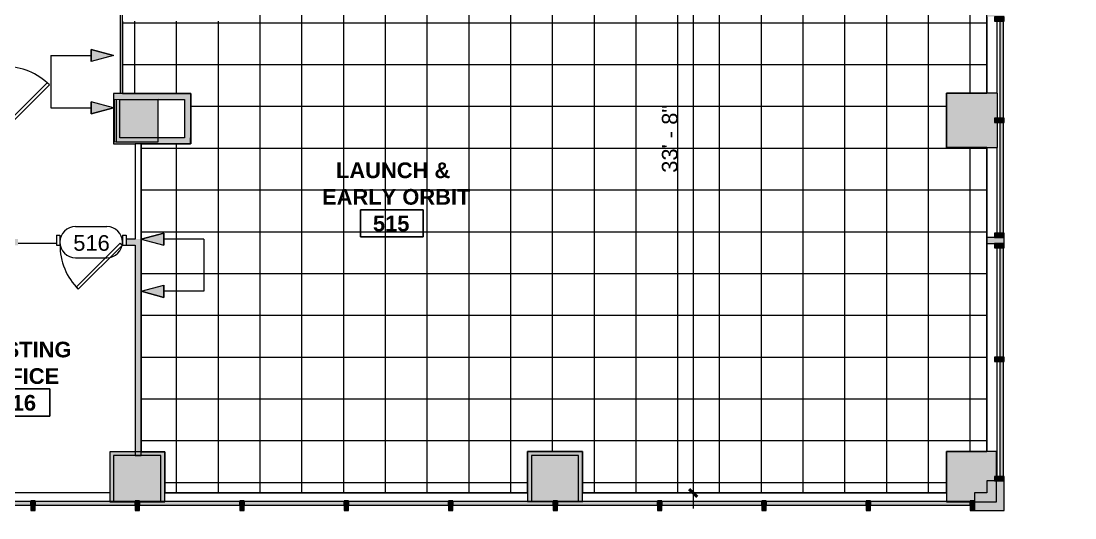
# Model space of a CAD drawing. Header units: inches. Extents: x 381 to 2249, y -1781 to -36.
# Drawn here: x 1625 to 2230, y -1729 to -1444 of the extents above; entities that cross this region are included whole.
import ezdxf

# ---------------------------------------------------------------- set-up
doc = ezdxf.new("R2010")
doc.units = ezdxf.units.IN
doc.header["$MEASUREMENT"] = 0
for name, color, linetype, lineweight in [('A-ANNO-DIMS', 211, 'Continuous', 9), ('A-ANNO-DIMS-96', 211, 'Continuous', 9), ('A-ANNO-NOTE', 131, 'Continuous', 9), ('A-AREA-IDEN', 2, 'Continuous', 9), ('A-COLS', 52, 'Continuous', 13), ('A-DETL-GENF', 92, 'Continuous', 9), ('A-DETL-THIN', 151, 'Continuous', 9), ('A-DOOR', 31, 'Continuous', 13), ('A-DOOR-FRAM', 31, 'Continuous', 20), ('A-DOOR-IDEN', 31, 'Continuous', 9), ('A-GLAZ', 151, 'Continuous', 13), ('A-GLAZ-CURT', 52, 'Continuous', 13), ('A-GLAZ-CWMG', 51, 'Continuous', 13), ('A-WALL', 113, 'Continuous', 13), ('A-WALL-PATT', 111, 'Continuous', 13), ('I-WALL', 2, 'Continuous', 13)]:
    doc.layers.add(name, color=color, linetype=linetype, lineweight=lineweight)
doc.styles.add('Swis721 Lt BT', font='swissl.ttf', dxfattribs={"height": 9})
doc.styles.add('Swis721 Lt BT_B', font='', dxfattribs={"height": 9})
doc.styles.get('Swis721 Lt BT_B').set_extended_font_data('Swis721 Lt BT', bold=True)
doc.dimstyles.new('OTJ_-_3_32__Linear__1__Tolerance', dxfattribs={"dimscale": 12, "dimtxt": 9.497835, "dimasz": 0.375, "dimexe": 0.75, "dimexo": 0.5, "dimgap": 0.5, "dimtad": 1, "dimdec": 0, "dimzin": 3, "dimdsep": 46, "dimlunit": 4, "dimtxsty": 'Swis721 Lt BT', "dimblk1": 'OBLIQUE', "dimblk2": 'OBLIQUE', "dimsah": 1, "dimcen": 0.09, "dimdle": 0.75, "dimazin": 0, "dimtfac": 1, "dimtdec": 4, "dimtix": 1, "dimtmove": 0, "dimatfit": 3, "dimfxl": 1, "dimtvp": 1, "dimfrac": 2, "dimtolj": 1, "dimtzin": 0, "dimarcsym": 2})

# ---------------------------------------------------------------- blocks, each defined once
blk = doc.blocks.new('System Panel - Glazed 2-5232122-Level 5 CONSTRUCTION')
at = {"layer": 'A-GLAZ-CURT', "lineweight": 9}
blk.add_hatch(color=7, dxfattribs=at).paths.add_polyline_path([(27.5, 0.25), (27.5, 2.25), (-27.5, 2.25), (-27.5, 0.25), (-15.24, 0.25)], flags=0)
at = {"layer": 'A-GLAZ-CURT', "color": 8, "lineweight": 20}
for p, q in [((27.5, 2.25), (-27.5, 2.25)), ((-27.5, 2.25), (-27.5, 0.25)), ((-27.5, 0.25), (27.5, 0.25)), ((27.5, 0.25), (27.5, 2.25))]:
    blk.add_line(p, q, dxfattribs=at)
blk = doc.blocks.new('Rectangular Mullion - 2_5_ x 5_ rectangular-5104493-Level 5 CONSTRUCTION')
at = {"layer": 'A-GLAZ-CWMG', "lineweight": 9}
blk.add_hatch(color=7, dxfattribs=at).paths.add_polyline_path([(-2.5, 2.75), (0, 2.75), (0, -2.75), (-2.5, -2.75), (-2.5, -2.25)], flags=0)
at = {"layer": 'A-GLAZ-CWMG', "color": 8, "lineweight": 20}
for p, q in [((-2.5, 2.75), (0, 2.75)), ((-2.5, -2.75), (-2.5, 2.75)), ((0, 2.75), (0, -2.75)), ((0, -2.75), (-2.5, -2.75))]:
    blk.add_line(p, q, dxfattribs=at)
blk = doc.blocks.new('System Panel - Glazed 2-5105823-Level 5 CONSTRUCTION')
at = {"layer": 'A-GLAZ-CURT', "lineweight": 9}
blk.add_hatch(color=7, dxfattribs=at).paths.add_polyline_path([(-28.75, 0.25), (28.75, 0.25), (28.75, 2.25), (-28.75, 2.25)], flags=0)
at = {"layer": 'A-GLAZ-CURT', "color": 8, "lineweight": 20}
for p, q in [((28.75, 2.25), (-28.75, 2.25)), ((-28.75, 2.25), (-28.75, 0.25)), ((-28.75, 0.25), (28.75, 0.25)), ((28.75, 0.25), (28.75, 2.25))]:
    blk.add_line(p, q, dxfattribs=at)
blk = doc.blocks.new('System Panel - Glazed 2-5104046-Level 5 CONSTRUCTION')
at = {"layer": 'A-GLAZ-CURT', "lineweight": 9}
blk.add_hatch(color=7, dxfattribs=at).paths.add_polyline_path([(-28.63, 0.25), (28.63, 0.25), (28.63, 2.25), (-28.63, 2.25)], flags=0)
at = {"layer": 'A-GLAZ-CURT', "color": 8, "lineweight": 20}
for p, q in [((28.63, 2.25), (-28.63, 2.25)), ((-28.63, 2.25), (-28.63, 0.25)), ((-28.63, 0.25), (28.63, 0.25)), ((28.63, 0.25), (28.63, 2.25))]:
    blk.add_line(p, q, dxfattribs=at)
blk = doc.blocks.new('System Panel - Glazed 2-5105010-Level 5 CONSTRUCTION')
at = {"layer": 'A-GLAZ-CURT', "lineweight": 9}
blk.add_hatch(color=7, dxfattribs=at).paths.add_polyline_path([(32.96, 2.25), (-32.96, 2.25), (-32.96, 0.25), (32.96, 0.25)], flags=0)
at = {"layer": 'A-GLAZ-CURT', "color": 8, "lineweight": 20}
for p, q in [((32.96, 2.25), (-32.96, 2.25)), ((-32.96, 2.25), (-32.96, 0.25)), ((-32.96, 0.25), (32.96, 0.25)), ((32.96, 0.25), (32.96, 2.25))]:
    blk.add_line(p, q, dxfattribs=at)
blk = doc.blocks.new('System Panel - Glazed 2-5375402-Level 5 CONSTRUCTION')
at = {"layer": 'A-GLAZ-CURT', "lineweight": 9}
blk.add_hatch(color=7, dxfattribs=at).paths.add_polyline_path([(31.4, 2.25), (-31.4, 2.25), (-31.4, 0.25), (31.4, 0.25)], flags=0)
at = {"layer": 'A-GLAZ-CURT', "color": 8, "lineweight": 20}
for p, q in [((31.4, 2.25), (-31.4, 2.25)), ((-31.4, 2.25), (-31.4, 0.25)), ((-31.4, 0.25), (31.4, 0.25)), ((31.4, 0.25), (31.4, 2.25))]:
    blk.add_line(p, q, dxfattribs=at)
blk = doc.blocks.new('Rectangular Mullion - 2_5_ x 5_ rectangular-5103979-Level 5 CONSTRUCTION')
at = {"layer": 'A-GLAZ-CWMG', "lineweight": 9}
blk.add_hatch(color=7, dxfattribs=at).paths.add_polyline_path([(-2.5, 2.75), (-2.5, -2.75), (0, -2.75), (0, 2.75)], flags=0)
at = {"layer": 'A-GLAZ-CWMG', "color": 8, "lineweight": 20}
for p, q in [((0, 2.75), (-2.5, 2.75)), ((-2.5, 2.75), (-2.5, -2.75)), ((0, -2.75), (0, 2.75)), ((-2.5, -2.75), (0, -2.75))]:
    blk.add_line(p, q, dxfattribs=at)
blk = doc.blocks.new('System Panel - Glazed 2-5375404-Level 5 CONSTRUCTION')
at = {"layer": 'A-GLAZ-CURT', "lineweight": 9}
blk.add_hatch(color=7, dxfattribs=at).paths.add_polyline_path([(31.76, 2.25), (-31.76, 2.25), (-31.76, 0.25), (31.76, 0.25)], flags=0)
at = {"layer": 'A-GLAZ-CURT', "color": 8, "lineweight": 20}
for p, q in [((31.76, 2.25), (-31.76, 2.25)), ((-31.76, 2.25), (-31.76, 0.25)), ((-31.76, 0.25), (31.76, 0.25)), ((31.76, 0.25), (31.76, 2.25))]:
    blk.add_line(p, q, dxfattribs=at)
blk = doc.blocks.new('System Panel - Glazed 2-5375664-Level 5 CONSTRUCTION')
at = {"layer": 'A-GLAZ-CURT', "lineweight": 9}
blk.add_hatch(color=7, dxfattribs=at).paths.add_polyline_path([(27.875, 2.25), (-27.875, 2.25), (-27.875, 0.25), (27.875, 0.25)], flags=0)
at = {"layer": 'A-GLAZ-CURT', "color": 8, "lineweight": 20}
for p, q in [((27.875, 2.25), (-27.875, 2.25)), ((-27.875, 2.25), (-27.875, 0.25)), ((-27.875, 0.25), (27.875, 0.25)), ((27.875, 0.25), (27.875, 2.25))]:
    blk.add_line(p, q, dxfattribs=at)
blk = doc.blocks.new('Single Flush - OTJ_SOLIDFLUSH_ALUM-5073304-Level 5 CONSTRUCTION')
at = {"layer": 'A-DOOR', "color": 8, "lineweight": 20}
for p, q in [((-7.42, 27.32), (-8.65, 26.09)), ((-8.65, 26.09), (16.67, 0.76)), ((17.91, 2), (-7.42, 27.32)), ((16.67, 0.76), (17.91, 2))]:
    blk.add_line(p, q, dxfattribs=at)
at = {"layer": 'A-DOOR', "lineweight": 9}
blk.add_arc((17.91, 2), 35.81, 135, 180.5, dxfattribs=at)
at = {"layer": 'A-DOOR-FRAM', "color": 8}
for p, q in [((-20, -3.75), (-20, 2)), ((-20, 2), (-18, 2)), ((-18, -3.75), (-18, 2)), ((18, -3.75), (18, 2)), ((18, 2), (20, 2)), ((20, -3.75), (20, 2)), ((-20, -3.75), (-18, -3.75)), ((18, -3.75), (20, -3.75))]:
    blk.add_line(p, q, dxfattribs=at)
blk = doc.blocks.new('Columns 9 - Columns 4-5093525-Level 5 CONSTRUCTION')
at = {"layer": 'A-COLS', "color": 8, "lineweight": 20}
for p, q in [((1386.23, -818.86), (1378.78, -841.8)), ((1409.08, -826.28), (1386.23, -818.86)), ((1401.62, -849.22), (1409.08, -826.28)), ((1378.78, -841.8), (1401.62, -849.22))]:
    blk.add_line(p, q, dxfattribs=at)
blk = doc.blocks.new('Columns 15 - Columns 4-5094592-Level 5 CONSTRUCTION')
at = {"layer": 'A-COLS', "color": 8, "lineweight": 20}
for p, q in [((1386.75, -824.84), (1378.58, -849.96)), ((1412.53, -833.21), (1386.75, -824.84)), ((1404.36, -858.34), (1412.53, -833.21)), ((1378.58, -849.96), (1404.36, -858.34))]:
    blk.add_line(p, q, dxfattribs=at)
blk = doc.blocks.new('Columns 16 - Columns 4-5094679-Level 5 CONSTRUCTION')
at = {"layer": 'A-COLS', "color": 8, "lineweight": 20}
for p, q in [((1386.75, -824.84), (1378.58, -849.96)), ((1412.53, -833.21), (1386.75, -824.84)), ((1404.36, -858.34), (1412.53, -833.21)), ((1378.58, -849.96), (1404.36, -858.34))]:
    blk.add_line(p, q, dxfattribs=at)
blk = doc.blocks.new('Walls 49 - Walls 3-5097350-Level 5 CONSTRUCTION')
at = {"layer": 'A-WALL', "lineweight": 9}
for p, q in [((54.48, -1088.07), (54.48, -1297.16)), ((54.48, -1328.9), (54.48, -1537.12)), ((54.48, -1568.87), (54.48, -1670.49))]:
    blk.add_line(p, q, dxfattribs=at)
blk = doc.blocks.new('Walls 50 - Walls 3-5097362-Level 5 CONSTRUCTION')
at = {"layer": 'A-WALL', "lineweight": 9}
for p, q in [((53.56, -1653.85), (53.56, -1697.7)), ((59.48, -1697.7), (59.48, -1656.36)), ((53.56, -1728.94), (53.56, -1780.64)), ((59.48, -1778.14), (59.48, -1728.94)), ((53.56, -1784.14), (53.56, -1903.63)), ((59.48, -1849.44), (59.48, -1786.64)), ((59.48, -1917.86), (59.48, -1851.94))]:
    blk.add_line(p, q, dxfattribs=at)
blk = doc.blocks.new('Single Flush - OTJ_SOLIDFLUSH_ALUM-5070093-Level 5 CONSTRUCTION')
at = {"layer": 'A-DOOR', "color": 8, "lineweight": 20}
for p, q in [((-8.65, -25.84), (16.67, -0.51)), ((17.91, -1.75), (-7.42, -27.07)), ((16.67, -0.51), (17.91, -1.75)), ((-7.42, -27.07), (-8.65, -25.84))]:
    blk.add_line(p, q, dxfattribs=at)
at = {"layer": 'A-DOOR', "lineweight": 9}
blk.add_arc((17.91, -1.75), 35.81, 179.5, 225, dxfattribs=at)
at = {"layer": 'A-DOOR-FRAM', "color": 8}
for p, q in [((-20, 4), (-20, -1.75)), ((-20, 4), (-18, 4)), ((-18, 4), (-18, -1.75)), ((18, 4), (18, -1.75)), ((18, 4), (20, 4)), ((20, 4), (20, -1.75)), ((-20, -1.75), (-18, -1.75)), ((18, -1.75), (20, -1.75))]:
    blk.add_line(p, q, dxfattribs=at)
blk = doc.blocks.new('Columns 51 - Columns 4-5528574-Level 5 CONSTRUCTION')
at = {"layer": 'A-COLS', "lineweight": 9}
blk.add_hatch(color=7, dxfattribs=at).paths.add_polyline_path([(1401.62, -849.22), (1409.08, -826.28), (1385.04, -818.47), (1377.59, -841.41)], flags=0)
at = {"layer": 'A-COLS', "color": 8, "lineweight": 20}
for p, q in [((1385.04, -818.47), (1377.59, -841.41)), ((1409.08, -826.28), (1385.04, -818.47)), ((1401.62, -849.22), (1409.08, -826.28)), ((1377.59, -841.41), (1401.62, -849.22))]:
    blk.add_line(p, q, dxfattribs=at)
blk = doc.blocks.new('Columns 55 - Columns 4-5528642-Level 5 CONSTRUCTION')
at = {"layer": 'A-COLS', "lineweight": 9}
blk.add_hatch(color=7, dxfattribs=at).paths.add_polyline_path([(2185.49, -1516.48), (2185.49, -1485.24), (2156.27, -1485.24), (2156.27, -1516.48), (2185.37, -1516.48)], flags=0)
at = {"layer": 'A-COLS', "color": 8, "lineweight": 20}
for p, q in [((2179.45, -1485.24), (2156.27, -1485.24)), ((2156.27, -1485.24), (2156.27, -1516.48)), ((2185.49, -1485.24), (2179.45, -1485.24)), ((2185.49, -1516.48), (2185.49, -1485.24)), ((2156.27, -1516.48), (2179.45, -1516.48)), ((2179.45, -1516.48), (2185.49, -1516.48))]:
    blk.add_line(p, q, dxfattribs=at)
blk = doc.blocks.new('Columns 56 - Columns 4-5528654-Level 5 CONSTRUCTION')
at = {"layer": 'A-COLS', "lineweight": 9}
blk.add_hatch(color=7, dxfattribs=at).paths.add_polyline_path([(1378.22, -846.07), (1405.53, -854.94), (1414.4, -827.61), (1387.09, -818.75), (1379.76, -841.31)], flags=0)
at = {"layer": 'A-COLS', "color": 8, "lineweight": 20}
for p, q in [((1387.09, -818.74), (1379.76, -841.31)), ((1409.14, -825.91), (1387.09, -818.74)), ((1405.53, -854.94), (1414.4, -827.61)), ((1414.4, -827.61), (1409.14, -825.91)), ((1379.76, -841.31), (1378.22, -846.07)), ((1378.22, -846.07), (1405.53, -854.94))]:
    blk.add_line(p, q, dxfattribs=at)
blk = doc.blocks.new('Columns 57 - Columns 4-5528666-Level 5 CONSTRUCTION')
at = {"layer": 'A-COLS', "lineweight": 9}
blk.add_hatch(color=7, dxfattribs=at).paths.add_polyline_path([(1406.57, -859.06), (1415.44, -831.74), (1385.25, -821.95), (1376.38, -849.25)], flags=0)
at = {"layer": 'A-COLS', "color": 8, "lineweight": 20}
for p, q in [((1385.26, -821.93), (1377.93, -844.49)), ((1415.44, -831.74), (1385.26, -821.93)), ((1408.11, -854.3), (1415.44, -831.74)), ((1377.93, -844.49), (1376.38, -849.25)), ((1376.38, -849.25), (1406.57, -859.06)), ((1406.57, -859.06), (1408.11, -854.3))]:
    blk.add_line(p, q, dxfattribs=at)
blk = doc.blocks.new('Columns 58 - Columns 4-5528678-Level 5 CONSTRUCTION')
at = {"layer": 'A-COLS', "lineweight": 9}
blk.add_hatch(color=7, dxfattribs=at).paths.add_polyline_path([(1406.6, -859.07), (1415.47, -831.77), (1385.28, -821.96), (1376.41, -849.26)], flags=0)
at = {"layer": 'A-COLS', "color": 8, "lineweight": 20}
for p, q in [((1385.28, -821.96), (1376.41, -849.26)), ((1402.52, -827.56), (1385.28, -821.96)), ((1415.47, -831.77), (1402.52, -827.56)), ((1408.15, -854.31), (1415.47, -831.77)), ((1376.41, -849.26), (1406.6, -859.07)), ((1406.6, -859.07), (1408.15, -854.31))]:
    blk.add_line(p, q, dxfattribs=at)
blk = doc.blocks.new('Frameless opening with glazing - 22_ x 84_-5661426-Level 5 CONSTRUCTION')
at = {"layer": 'A-GLAZ', "color": 8, "lineweight": 20}
blk.add_line((-12.5, -0.625), (9.5, -0.625), dxfattribs=at)
blk = doc.blocks.new('System Panel - Glazed-5891976-Level 5 CONSTRUCTION')
at = {"layer": 'A-GLAZ-CURT', "lineweight": 9}
for p, q in [((-58.97, 1.75), (58.97, 1.75)), ((-58.97, 1.75), (-58.97, 0.75)), ((58.97, 0.75), (-58.97, 0.75))]:
    blk.add_line(p, q, dxfattribs=at)
blk = doc.blocks.new('Align Symbol - Adjustable-5833604-Level 5 CONSTRUCTION')
at = {"layer": 'A-DETL-GENF'}
for p, q in [((0, -36), (0, -12.91)), ((30, -36), (30, -12.91)), ((0, -36), (30, -36))]:
    blk.add_line(p, q, dxfattribs=at)
blk = doc.blocks.new('Align Symbol - Adjustable-5833903-Level 5 CONSTRUCTION')
at = {"layer": 'A-DETL-GENF'}
for p, q in [((0, 36), (0, 12.91)), ((0, 36), (30, 36)), ((30, 36), (30, 12.91))]:
    blk.add_line(p, q, dxfattribs=at)
blk = doc.blocks.new('Room Tag - Room Name and Number-3379422-Level 5 CONSTRUCTION')
at = {"layer": 'A-AREA-IDEN'}
for p, q in [((-0.1881, -0.1636), (-0.1881, -0.0018)), ((-0.1881, -0.0018), (0.1869, -0.0018)), ((0.1869, -0.0018), (-0.1881, -0.0018)), ((-0.1881, -0.0018), (-0.1881, -0.1636)), ((0.1869, -0.0018), (0.1869, -0.1636)), ((0.1869, -0.1636), (0.1869, -0.0018)), ((0.1869, -0.1636), (-0.1881, -0.1636)), ((-0.1881, -0.1636), (0.1869, -0.1636))]:
    blk.add_line(p, q, dxfattribs=at)
blk = doc.blocks.new('DIMBLOCK7-Level 5 CONSTRUCTION')
at = {"layer": 'A-ANNO-DIMS-96'}
for p, q in [((2010.76, -1302.38), (2010.76, -1723.89)), ((2007.95, -1311.38), (2019.76, -1311.38)), ((2010.76, -1311.38), (2007.95, -1311.38)), ((2007.95, -1714.89), (2019.76, -1714.89)), ((2010.76, -1714.89), (2007.95, -1714.89))]:
    blk.add_line(p, q, dxfattribs=at)
at = {"layer": 'A-ANNO-DIMS-96', "lineweight": 50}
for p, q in [((2010.76, -1311.38), (2008.51, -1309.13)), ((2010.76, -1311.38), (2013.01, -1313.63)), ((2010.76, -1714.89), (2008.51, -1712.64)), ((2010.76, -1714.89), (2013.01, -1717.14))]:
    blk.add_line(p, q, dxfattribs=at)
at = {"layer": 'A-ANNO-DIMS-96', "color": 0, "insert": (1992.75, -1531), "char_height": 9, "width": 42.8759, "attachment_point": 1, "rotation": 90, "line_spacing_factor": 1.005062, "style": 'Swis721 Lt BT'}
blk.add_mtext('33\' - 8"', dxfattribs=at)
blk = doc.blocks.new('_Oblique')
at = {"color": 0, "linetype": 'ByBlock', "lineweight": -2}
blk.add_line((-0.5, -0.5), (0.5, 0.5), dxfattribs=at)
blk = doc.blocks.new('Door Tag - Door Tag-41184-Level 5 CONSTRUCTION')
at = {"layer": 'A-DOOR-IDEN'}
for p, q in [((-0.09375, 0.09375), (0.09375, 0.09375)), ((-0.09375, -0.09375), (0.09375, -0.09375))]:
    blk.add_line(p, q, dxfattribs=at)
for centre, start, end in [((-0.09375, 0), 90, 270), ((0.09375, 0), 270, 90)]:
    blk.add_arc(centre, 0.09375, start, end, dxfattribs=at)

msp = doc.modelspace()

# ---------------------------------------------------------------- hatches: boundary and pattern name
at = {"layer": 'A-ANNO-NOTE'}
for points in [[(1664.84, -1467.1), (1677.75, -1463.64), (1664.84, -1460.18)], [(1664.84, -1497.1), (1677.75, -1493.64), (1664.84, -1490.18)], [(1706.52, -1572.54), (1706.52, -1565.62), (1693.61, -1569.08), (1697.9, -1570.23)], [(1706.52, -1602.54), (1706.52, -1595.62), (1693.61, -1599.08), (1700.26, -1600.86)]]:
    msp.add_hatch(color=256, dxfattribs=at).paths.add_polyline_path(points, flags=0)
at = {"layer": 'A-DETL-GENF'}
h = msp.add_hatch(dxfattribs=at)
h.set_pattern_fill('FP2_8', color=254, style=0, pattern_type=2)
h.set_pattern_definition([(0, (-470.073, 619.15), (0, 24), []), (90, (-470.073, 619.15), (-24, 1e-15), [])])
h.paths.add_polyline_path([(1693.61, -1569.08), (1706.52, -1565.62), (1706.52, -1572.54), (1697.9, -1570.23)], flags=0)
h.paths.add_polyline_path([(1966.79, -1714.89), (2156.27, -1714.89), (2156.27, -1691.16), (2179.45, -1691.16), (2179.44, -1516.48), (2156.27, -1516.48), (2156.29, -1485.24), (2179.45, -1485.24), (2179.45, -1324.3), (2156.29, -1324.3), (2156.29, -1293.32), (2179.45, -1293.32), (2179.45, -1180.35), (2156.29, -1180.35), (2156.29, -1149.41), (2179.45, -1149.41), (2179.45, -805.57), (2173.15, -805.57), (2168.37, -820.66), (2142.16, -812.31), (2152.38, -780.14), (2174.01, -787), (2230.07, -611.24), (2208.83, -604.46), (2215.28, -584.24), (2013.19, -520.11), (2006.81, -540.12), (1980.87, -531.89), (1987.29, -511.65), (1784.64, -447.35), (1777.69, -469.28), (1751.74, -461.04), (1758.7, -439.12), (1555.91, -374.78), (1548.95, -396.7), (1522.98, -388.45), (1529.94, -366.54), (1327.96, -302.46), (1321.01, -324.38), (1291.44, -315), (1298.43, -292.99), (1100.12, -230.07), (1093.1, -252.06), (1063.58, -242.7), (1063.58, -242.61), (1063.54, -242.59), (1065.93, -235.08), (1052.71, -234.48), (1054.8, -227.88), (1065.95, -235.01), (1070.5, -220.67), (871.37, -157.5), (864.38, -179.51), (834.76, -170.08), (841.71, -148.16), (645.34, -85.85), (638.83, -106.37), (570.95, -84.81), (570.95, -100.41), (428.47, -100.41), (428.44, -112.91), (415.97, -112.91), (416.01, -318.91), (443.92, -318.91), (443.92, -350.39), (415.97, -350.39), (416.01, -556.89), (425.98, -556.89), (425.96, -592.8), (416.01, -592.8), (416.01, -799.14), (443.96, -799.14), (443.96, -828.61), (416.01, -828.61), (416.01, -1066.89), (428.3, -1066.89), (428.34, -1079.39), (872.22, -1079.39), (872.22, -1064.69), (901.93, -1064.69), (901.93, -1102.88), (971.1, -1102.88), (971.1, -1319.33), (1027.07, -1319.33), (1027.07, -1421.16), (1185.5, -1421.16), (1185.5, -1393.33), (1212.77, -1393.33), (1212.77, -1133.84), (1190.11, -1133.84), (1190.11, -1104.09), (1215.81, -1104.09), (1215.81, -936.89), (1199.31, -936.89), (1199.31, -936.96), (965.95, -936.96), (965.95, -886.75), (971.3, -886.75), (971.3, -718.53), (964.12, -716.25), (973.16, -687.74), (1001.71, -696.8), (1000.56, -700.43), (1099.69, -731.88), (1130.85, -633.65), (1815.84, -850.98), (1796.65, -911.47), (1682.72, -875.14), (1682.72, -1131.82), (1707.36, -1131.82), (1707.36, -1198.32), (1682.72, -1198.32), (1682.72, -1272.37), (1706.75, -1272.37), (1706.77, -1294.33), (1707.38, -1294.33), (1707.38, -1306.76), (1742.76, -1306.76), (1742.76, -1443.86), (1682.76, -1443.86), (1682.76, -1485.46), (1722.03, -1485.46), (1722, -1514.46), (1693.61, -1514.46), (1693.61, -1691.19), (1707.22, -1691.19), (1707.22, -1714.89), (1915.45, -1714.89), (1915.45, -1691.17), (1947.18, -1691.17), (1947.18, -1714.89)], flags=0)
h.paths.add_polyline_path([(1706.52, -1602.54), (1693.61, -1599.08), (1706.52, -1595.62)], flags=0)
h.paths.add_polyline_path([(993.83, -1096.9), (966.47, -1096.9), (966.47, -1067.65), (993.83, -1067.65)], flags=0)
h.paths.add_polyline_path([(953.56, -1087.5), (953.56, -1080.55), (966.46, -1084.05), (953.7, -1087.47)], flags=0)
h.paths.add_polyline_path([(681.72, -1074.06), (659.47, -1074.06), (659.47, -1050.06), (683.47, -1050.06), (683.47, -1074.06)], flags=0)
h.paths.add_polyline_path([(953.56, -1057.47), (953.56, -1050.55), (966.42, -1054.02), (965.95, -1054.15)], flags=0)
h.paths.add_polyline_path([(1853.12, -1019.06), (1830.23, -1011.8), (1837.53, -988.81), (1860.42, -996.07), (1855.43, -1011.8)], flags=0)
h.paths.add_polyline_path([(705.93, -831.68), (645.56, -831.68), (645.56, -802.15), (706.31, -802.18), (706.31, -829.68), (705.93, -829.68), (705.93, -829.94)], flags=0)
h.paths.add_polyline_path([(1942.16, -749.9), (1941.92, -749.83), (1941.9, -749.87), (1910.46, -739.85), (1923.17, -699.81), (1954.86, -709.87), (1942.16, -749.87)], flags=0)
h.paths.add_polyline_path([(659.64, -587.75), (659.64, -563.75), (683.64, -563.75), (683.64, -587.75)], flags=0)
h.paths.add_polyline_path([(1046.83, -295.7), (1033.48, -295.09), (1035.57, -288.49)], flags=0)
at = {"layer": 'A-WALL-PATT', "lineweight": 9}
h = msp.add_hatch(color=7, dxfattribs=at)
h.paths.add_polyline_path([(2189.44, -1714.89), (2189.44, -1707.89), (2184.99, -1707.89), (2184.99, -1714.89), (2188.94, -1714.89)], flags=0)
h.paths.add_polyline_path([(2189.44, -1571.67), (2189.44, -1568.17), (2179.45, -1568.17), (2179.45, -1571.67), (2188.94, -1571.67)], flags=0)
h.paths.add_polyline_path([(2188.94, -1441.39), (2189.44, -1441.39), (2189.44, -1437.89), (2179.45, -1437.89), (2179.45, -1441.39), (2186.94, -1441.39)], flags=0)
h.paths.add_polyline_path([(2185.37, -1048.6), (2189.44, -1048.6), (2189.44, -1045.1), (2179.45, -1045.1), (2179.45, -1048.6)], flags=0)
h.paths.add_polyline_path([(2179.45, -928.89), (2189.44, -928.89), (2189.44, -925.39), (2179.45, -925.4)], flags=0)
for points in [[(1677.97, -1510.96), (1677.97, -1489.01), (1681.25, -1489.01), (1681.25, -1485.46), (1677.75, -1485.46), (1677.75, -1510.96)], [(1682.76, -1488.96), (1718.53, -1488.96), (1718.53, -1485.46), (1681.25, -1485.46), (1681.25, -1488.96)], [(1722.01, -1510.96), (1722, -1485.46), (1718.53, -1485.46), (1718.53, -1510.96), (1722, -1510.96)], [(1722, -1514.46), (1722, -1510.96), (1703.24, -1510.96), (1703.24, -1513.13), (1677.97, -1513.13), (1677.97, -1510.96), (1677.75, -1510.96), (1677.75, -1514.46), (1718.53, -1514.46)], [(1693.61, -1691.19), (1693.61, -1572.58), (1690.11, -1572.58), (1690.11, -1691.19)]]:
    msp.add_hatch(color=7, dxfattribs=at).paths.add_polyline_path(points, flags=0)
h = msp.add_hatch(color=7, dxfattribs=at)
h.paths.add_polyline_path([(1693.61, -1572.58), (1693.61, -1569.08), (1684.86, -1569.08), (1684.86, -1572.58), (1690.11, -1572.58)], flags=0)
h.paths.add_polyline_path([(1570.36, -1572.58), (1622.86, -1572.58), (1622.86, -1569.08), (1565.48, -1569.08), (1565.48, -1572.58)], flags=0)
h.paths.add_polyline_path([(1453.86, -1572.58), (1503.48, -1572.58), (1503.48, -1569.08), (1453.86, -1569.08)], flags=0)
h = msp.add_hatch(color=7, dxfattribs=at)
h.paths.add_polyline_path([(2179.45, -1724.89), (2189.44, -1724.89), (2189.44, -1714.89), (2184.99, -1714.89), (2184.99, -1719.89), (2172.45, -1719.89), (2172.45, -1724.89)], flags=0)
h.paths.add_polyline_path([(1330.2, -1718.89), (1330.2, -1714.89), (1328.48, -1714.89), (1328.48, -1718.89), (1329.4, -1718.89)], flags=0)

# ---------------------------------------------------------------- linework, layer by layer
at = {"layer": 'A-ANNO-NOTE'}
for p, q in [((1664.84, -1460.18), (1677.75, -1463.64)), ((1664.84, -1467.1), (1664.84, -1460.18)), ((1677.75, -1463.64), (1664.84, -1460.18)), ((1664.84, -1460.18), (1664.84, -1467.1)), ((1677.75, -1463.64), (1664.84, -1467.1)), ((1677.75, -1463.64), (1664.84, -1467.1)), ((1664.84, -1490.18), (1664.84, -1497.1)), ((1677.75, -1493.64), (1664.84, -1490.18)), ((1677.75, -1493.64), (1664.84, -1490.18)), ((1664.84, -1497.1), (1664.84, -1490.18)), ((1664.84, -1497.1), (1677.75, -1493.64)), ((1677.75, -1493.64), (1664.84, -1497.1)), ((1706.52, -1565.62), (1693.61, -1569.08)), ((1693.61, -1569.08), (1706.52, -1565.62)), ((1706.52, -1572.54), (1706.52, -1565.62)), ((1706.52, -1565.62), (1706.52, -1572.54)), ((1693.61, -1569.08), (1706.52, -1572.54)), ((1693.61, -1569.08), (1706.52, -1572.54)), ((1693.61, -1599.08), (1706.52, -1595.62)), ((1693.61, -1599.08), (1706.52, -1595.62)), ((1706.52, -1595.62), (1706.52, -1602.54)), ((1706.52, -1602.54), (1706.52, -1595.62)), ((1706.52, -1602.54), (1693.61, -1599.08)), ((1693.61, -1599.08), (1706.52, -1602.54))]:
    msp.add_line(p, q, dxfattribs=at)
at = {"layer": 'A-DETL-THIN'}
for p, q in [((2179.45, -1485.24), (2179.45, -1324.3)), ((1682.76, -1443.86), (1682.76, -1485.46)), ((1682.76, -1485.46), (1722.01, -1485.46)), ((1722.01, -1485.46), (1722.01, -1514.46)), ((2156.27, -1516.48), (2156.27, -1485.24)), ((2156.27, -1485.24), (2179.45, -1485.24)), ((1722.01, -1514.46), (1693.61, -1514.46)), ((1693.61, -1514.46), (1693.61, -1691.19)), ((2179.45, -1516.48), (2156.27, -1516.48)), ((2179.45, -1691.16), (2179.45, -1516.48)), ((1693.61, -1691.19), (1707.22, -1691.19)), ((1707.22, -1691.19), (1707.22, -1714.89)), ((1915.45, -1714.89), (1915.45, -1691.17)), ((1915.45, -1691.17), (1947.18, -1691.17)), ((1947.18, -1691.17), (1947.18, -1714.89)), ((2156.27, -1714.89), (2156.27, -1691.16)), ((2156.27, -1691.16), (2179.45, -1691.16)), ((1707.22, -1714.89), (1915.45, -1714.89)), ((1947.18, -1714.89), (2156.27, -1714.89))]:
    msp.add_line(p, q, dxfattribs=at)
at = {"layer": 'A-WALL'}
msp.add_line((1693.61, -1514.46), (1690.11, -1514.46), dxfattribs=at)
at = {"layer": 'A-WALL', "color": 8, "lineweight": 20}
for p, q in [((2179.44, -1568.17), (2179.44, -1571.67)), ((2189.44, -1568.17), (2179.45, -1568.17)), ((2189.44, -1571.67), (2189.44, -1568.17)), ((2179.45, -1571.67), (2189.44, -1571.67)), ((2189.44, -1707.89), (2179.44, -1707.89)), ((2179.44, -1707.89), (2179.44, -1714.89)), ((2189.44, -1724.89), (2189.44, -1707.89)), ((2179.44, -1714.89), (2172.45, -1714.89)), ((2172.45, -1714.89), (2172.45, -1724.89)), ((2172.45, -1724.89), (2189.44, -1724.89))]:
    msp.add_line(p, q, dxfattribs=at)
at = {"layer": 'I-WALL', "color": 8, "lineweight": 20}
for p, q in [((1677.75, -1485.46), (1677.75, -1514.46)), ((1722.01, -1485.46), (1677.75, -1485.46)), ((1681.25, -1510.96), (1681.25, -1488.96)), ((1681.25, -1488.96), (1718.53, -1488.96)), ((1718.53, -1488.96), (1718.53, -1510.96)), ((1722.03, -1510.96), (1722.03, -1485.46)), ((1718.53, -1510.96), (1681.25, -1510.96)), ((1722, -1510.96), (1722.03, -1510.96)), ((1722, -1514.46), (1722, -1510.96)), ((1677.75, -1514.46), (1690.11, -1514.46)), ((1693.61, -1514.46), (1722, -1514.46)), ((1690.11, -1569.08), (1684.86, -1569.08)), ((1684.86, -1569.08), (1684.86, -1572.58)), ((1684.86, -1572.58), (1690.11, -1572.58)), ((1690.11, -1572.58), (1690.11, -1693.47)), ((1693.61, -1693.47), (1693.61, -1569.08)), ((1690.11, -1693.47), (1693.61, -1693.47))]:
    msp.add_line(p, q, dxfattribs=at)
at = {"layer": 'I-WALL'}
for p, q in [((1690.11, -1514.46), (1690.11, -1569.08)), ((1693.61, -1569.08), (1693.61, -1514.46))]:
    msp.add_line(p, q, dxfattribs=at)

# ---------------------------------------------------------------- block references
at = {"layer": 'A-AREA-IDEN', "xscale": 95.99999999999994, "yscale": 95.99999999999994, "zscale": 95.99999999999994}
for p in [(1837.63, -1552.06), (1623.1, -1654.99)]:
    msp.add_blockref('Room Tag - Room Name and Number-3379422-Level 5 CONSTRUCTION', p, dxfattribs=at)
at = {"layer": 'A-COLS', "lineweight": 9, "rotation": 18.00000000000044}
for name, p in [('Columns 51 - Columns 4-5528574-Level 5 CONSTRUCTION', (107.8, -1138.6)), ('Columns 9 - Columns 4-5093525-Level 5 CONSTRUCTION', (107.8, -1138.6)), ('Columns 58 - Columns 4-5528678-Level 5 CONSTRUCTION', (104, -1337.53)), ('Columns 57 - Columns 4-5528666-Level 5 CONSTRUCTION', (344, -1337.53)), ('Columns 56 - Columns 4-5528654-Level 5 CONSTRUCTION', (584.06, -1341.13)), ('Columns 16 - Columns 4-5094679-Level 5 CONSTRUCTION', (104, -1337.53)), ('Columns 15 - Columns 4-5094592-Level 5 CONSTRUCTION', (344, -1337.53))]:
    msp.add_blockref(name, p, dxfattribs=at)
at = {"layer": 'A-COLS', "lineweight": 9}
msp.add_blockref('Columns 55 - Columns 4-5528642-Level 5 CONSTRUCTION', (0, 0), dxfattribs=at)
at = {"layer": 'A-DETL-GENF', "rotation": 270}
for name, p in [('Align Symbol - Adjustable-5833604-Level 5 CONSTRUCTION', (1677.75, -1463.64)), ('Align Symbol - Adjustable-5833903-Level 5 CONSTRUCTION', (1693.61, -1569.08))]:
    msp.add_blockref(name, p, dxfattribs=at)
at = {"layer": 'A-DOOR', "rotation": 269.9999999999999}
msp.add_blockref('Single Flush - OTJ_SOLIDFLUSH_ALUM-5073304-Level 5 CONSTRUCTION', (1613.51, -1487.95), dxfattribs=at)
at = {"layer": 'A-DOOR'}
msp.add_blockref('Single Flush - OTJ_SOLIDFLUSH_ALUM-5070093-Level 5 CONSTRUCTION', (1664.86, -1570.83), dxfattribs=at)
at = {"layer": 'A-DOOR-IDEN', "xscale": 95.99999999999994, "yscale": 95.99999999999994, "zscale": 95.99999999999994}
msp.add_blockref('Door Tag - Door Tag-41184-Level 5 CONSTRUCTION', (1664.86, -1570.83), dxfattribs=at)
at = {"layer": 'A-GLAZ'}
msp.add_blockref('Frameless opening with glazing - 22_ x 84_-5661426-Level 5 CONSTRUCTION', (1635.36, -1570.83), dxfattribs=at)
at = {"layer": 'A-GLAZ-CURT', "lineweight": 9}
for name, p, rotation in [('System Panel - Glazed-5891976-Level 5 CONSTRUCTION', (1680.97, -1426.49), 269.9999999999998), ('System Panel - Glazed 2-5375664-Level 5 CONSTRUCTION', (2186.69, -1471.77), 269.9999999999988), ('System Panel - Glazed 2-5375404-Level 5 CONSTRUCTION', (2186.69, -1533.9), 269.9999999999988), ('System Panel - Glazed 2-5375402-Level 5 CONSTRUCTION', (2186.69, -1605.57), 269.9999999999988), ('System Panel - Glazed 2-5105010-Level 5 CONSTRUCTION', (2186.69, -1672.43), 269.9999999999988)]:
    msp.add_blockref(name, p, dxfattribs=dict(at, rotation=rotation))
for name, p in [('System Panel - Glazed 2-5232122-Level 5 CONSTRUCTION', (1602.7, -1722.14)), ('System Panel - Glazed 2-5105823-Level 5 CONSTRUCTION', (1661.45, -1722.14)), ('System Panel - Glazed 2-5105823-Level 5 CONSTRUCTION', (1721.45, -1722.14)), ('System Panel - Glazed 2-5105823-Level 5 CONSTRUCTION', (1781.45, -1722.14)), ('System Panel - Glazed 2-5105823-Level 5 CONSTRUCTION', (1841.45, -1722.14)), ('System Panel - Glazed 2-5105823-Level 5 CONSTRUCTION', (1901.45, -1722.14)), ('System Panel - Glazed 2-5105823-Level 5 CONSTRUCTION', (1961.45, -1722.14)), ('System Panel - Glazed 2-5105823-Level 5 CONSTRUCTION', (2021.45, -1722.14)), ('System Panel - Glazed 2-5105823-Level 5 CONSTRUCTION', (2081.45, -1722.14)), ('System Panel - Glazed 2-5104046-Level 5 CONSTRUCTION', (2141.33, -1722.14))]:
    msp.add_blockref(name, p, dxfattribs=at)
at = {"layer": 'A-GLAZ-CWMG', "lineweight": 9, "rotation": 89.9999999999988}
for p in [(2186.69, -1441.39), (2186.69, -1571.67)]:
    msp.add_blockref('Rectangular Mullion - 2_5_ x 5_ rectangular-5103979-Level 5 CONSTRUCTION', p, dxfattribs=at)
at = {"layer": 'A-GLAZ-CWMG', "lineweight": 9, "extrusion": (0, 0, -1)}
for p, rotation in [((-2186.69, -1502.14), 270.0000000000012), ((-2186.69, -1568.17), 270.0000000000012), ((-2186.69, -1639.47), 270.0000000000012), ((-2186.69, -1707.89), 270.0000000000012), ((-1632.7, -1722.14), 180), ((-1692.7, -1722.14), 180), ((-1752.7, -1722.14), 180), ((-1812.7, -1722.14), 180), ((-1872.7, -1722.14), 180), ((-1932.7, -1722.14), 180), ((-1992.7, -1722.14), 180), ((-2052.7, -1722.14), 180), ((-2112.7, -1722.14), 180), ((-2172.45, -1722.14), 180)]:
    msp.add_blockref('Rectangular Mullion - 2_5_ x 5_ rectangular-5104493-Level 5 CONSTRUCTION', p, dxfattribs=dict(at, rotation=rotation))
at = {"layer": 'A-WALL', "lineweight": 9}
msp.add_blockref('Walls 50 - Walls 3-5097362-Level 5 CONSTRUCTION', (2125.89, 212.47), dxfattribs=at)
at = {"layer": 'A-WALL', "lineweight": 9, "rotation": 270.0000000000001}
msp.add_blockref('Walls 49 - Walls 3-5097350-Level 5 CONSTRUCTION', (3244.34, -1660.41), dxfattribs=at)

# ---------------------------------------------------------------- texts
at = {"layer": 'A-AREA-IDEN', "char_height": 9, "attachment_point": 1, "style": 'Swis721 Lt BT_B'}
for s, insert, width in [('LAUNCH &', (1805.52, -1525.07), 77.871), ('EARLY ORBIT', (1797.52, -1540.32), 96.96), ('515', (1826.74, -1555.66), 25.452), ('EXISTING', (1594.86, -1628.01), 68.175), ('OFFICE', (1600.36, -1643.26), 54.843), ('516', (1612.2, -1658.6), 25.452)]:
    msp.add_mtext(s, dxfattribs=dict(at, insert=insert, width=width))
at = {"layer": 'A-DOOR-IDEN', "insert": (1654.56, -1566.81), "char_height": 9, "width": 24.543, "attachment_point": 1, "style": 'Swis721 Lt BT'}
msp.add_mtext('516', dxfattribs=at)

# ---------------------------------------------------------------- dimensions: what is measured, and where the dimension line sits
at = {"layer": 'A-ANNO-DIMS'}
dim = msp.add_linear_dim(base=(2010.76, -1714.89), p1=(2013.95, -1311.38), p2=(2013.95, -1714.89), angle=90, dimstyle='OTJ_-_3_32__Linear__1__Tolerance', override={"dimpost": '<>', "dimfxl": 403.510187}, dxfattribs=at)
dim.commit()
dim.dimension.update_dxf_attribs({"geometry": 'DIMBLOCK7-Level 5 CONSTRUCTION', "text_midpoint": (2000.14, -1513.14)})

doc.saveas('drawing.dxf')
